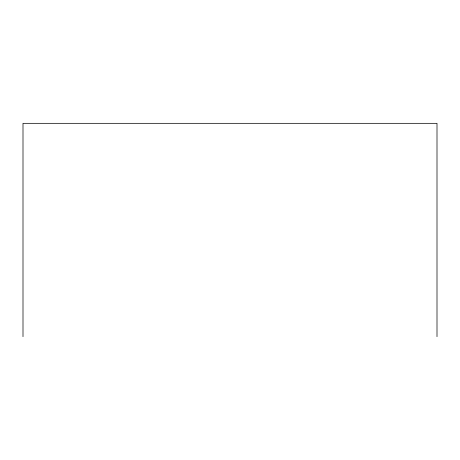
<?xml version="1.0" encoding="UTF-8"?>
<svg xmlns="http://www.w3.org/2000/svg" width="460" height="460" viewBox="0 0 460 460"><rect width="100%" height="100%" fill="white"/><g stroke="black" fill="none" stroke-linecap="round" stroke-linejoin="round"><path stroke-width="0.69" d="M437 336.668L437 123.332L23 123.332L23 336.668"/></g></svg>
